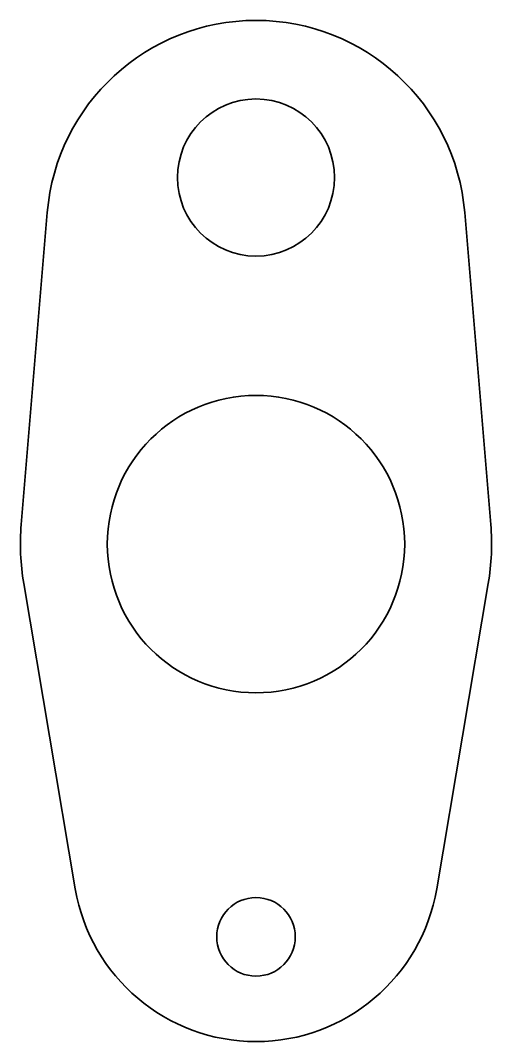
# Model space of a CAD drawing. Extents: x -536 to -79, y -4122 to -3132.
import ezdxf

# ---------------------------------------------------------------- set-up
doc = ezdxf.new("R2010")
doc.units = 0

msp = doc.modelspace()

# ---------------------------------------------------------------- linework, layer by layer
at = {"color": 7, "lineweight": 35}
for p, q in [((-510.139221, -3317.772949), (-535.450928, -3620.456299)), ((-105.152847, -3317.772949), (-79.84111, -3620.456299)), ((-533.048645, -3677.606201), (-482.959167, -3973.939697)), ((-82.243393, -3677.606201), (-132.332886, -3973.939697))]:
    msp.add_line(p, q, dxfattribs=at)
for centre, radius in [((-307.646027, -3283.90625), 76.199997), ((-307.646027, -3639.506348), 144.272003), ((-307.646027, -4020.506348), 38.099998)]:
    msp.add_circle(centre, radius, dxfattribs=at)
for centre, radius, start, end in [((-307.646027, -3334.706299), 203.199997, 4.780192, 175.219801), ((-307.646027, -3639.506348), 228.600006, 175.219801, 189.594075), ((-307.646027, -3639.506348), 228.600006, 350.405944, 4.780192), ((-307.646027, -3944.306396), 177.800003, 189.594075, 350.405944)]:
    msp.add_arc(centre, radius, start, end, dxfattribs=at)

doc.saveas('drawing.dxf')
